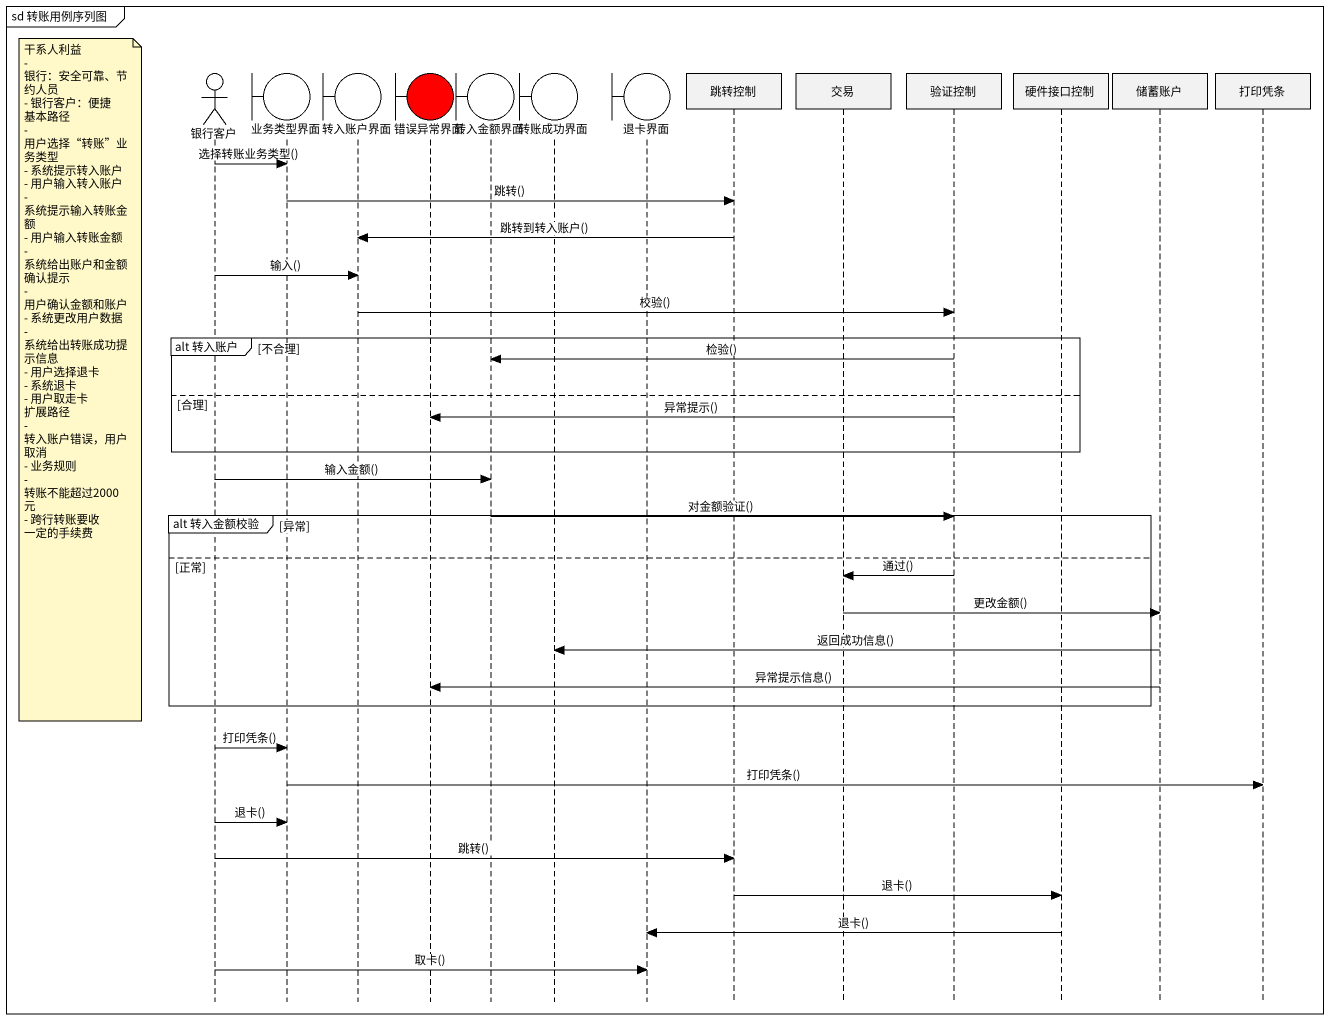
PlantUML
@startuml
mainframe sd 转账用例序列图
hide footbox
actor 银行客户
boundary 业务类型界面
boundary 转入账户界面
boundary 错误异常界面 #FF0000
boundary 转入金额界面
boundary 转账成功界面
boundary 退卡界面
participant 跳转控制
participant 交易
participant 验证控制
participant 硬件接口控制
participant 储蓄账户
participant 打印凭条

银行客户 -> 业务类型界面 : 选择转账业务类型()
业务类型界面 -> 跳转控制 : 跳转()
跳转控制 -> 转入账户界面 : 跳转到转入账户()
银行客户 -> 转入账户界面 : 输入()
转入账户界面 -> 验证控制 : 校验()
group alt 转入账户 [不合理]
  验证控制 -> 转入金额界面 : 检验()
  note left of 银行客户
    干系人利益
    - 银行：安全可靠、节约人员
    - 银行客户：便捷
    基本路径
    - 用户选择“转账”业务类型
    - 系统提示转入账户
    - 用户输入转入账户
    - 系统提示输入转账金额
    - 用户输入转账金额
    - 系统给出账户和金额确认提示
    - 用户确认金额和账户
    - 系统更改用户数据
    - 系统给出转账成功提示信息
    - 用户选择退卡
    - 系统退卡
    - 用户取走卡
    扩展路径
    - 转入账户错误，用户取消
    - 业务规则
    - 转账不能超过2000元
    - 跨行转账要收 一定的手续费
  end note
else 合理
  验证控制 -> 错误异常界面 : 异常提示()
end
银行客户 -> 转入金额界面 : 输入金额()
group alt 转入金额校验 [异常]
  转入金额界面 -> 验证控制 : 对金额验证()
else 正常
  验证控制 -> 交易 : 通过()
  交易 -> 储蓄账户 : 更改金额()
  储蓄账户 -> 转账成功界面 : 返回成功信息()
  储蓄账户 -> 错误异常界面 : 异常提示信息()
end
银行客户 -> 业务类型界面 : 打印凭条()
业务类型界面 -> 打印凭条 : 打印凭条()
银行客户 -> 业务类型界面 : 退卡()
银行客户 -> 跳转控制 : 跳转()
跳转控制 -> 硬件接口控制 : 退卡()
硬件接口控制 -> 退卡界面 : 退卡()
银行客户 -> 退卡界面 : 取卡()
@enduml
